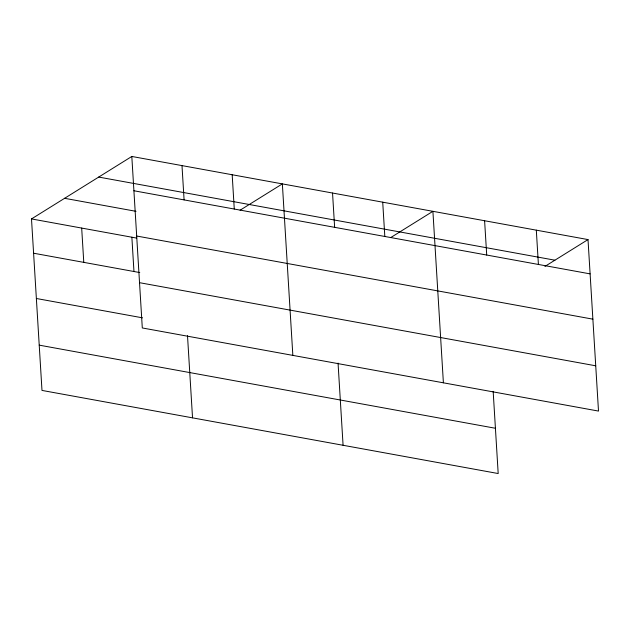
<?xml version="1.0" encoding="UTF-8"?>
<svg xmlns="http://www.w3.org/2000/svg" width="630" height="630" viewBox="0 0 630 630"><rect width="100%" height="100%" fill="white"/><g stroke="black" fill="none" stroke-linecap="round" stroke-linejoin="round"><path stroke-width="0.94" d="M493.164 391.34L498.188 473.54L41.989 390.419L31.5 218.925L131.812 156.46L588.01 239.581L598.5 411.075L142.301 327.954L131.812 156.46M240.101 210.2L282.358 183.889L292.848 355.383M390.647 237.628L432.904 211.318L443.394 382.812M544.926 266.411L588.01 239.581M98.705 177.069L554.912 260.198M133.906 190.756L590.105 273.877M64.599 198.308L136.017 211.326M136.678 236.03L592.877 319.158M31.5 218.925L136.686 238.093M33.595 253.221L139.75 272.562M139.529 282.681L595.728 365.802M36.367 298.494L142.522 317.835M39.217 345.145L495.424 428.266M536.311 230.163L538.406 264.458M484.604 220.744L486.706 255.04M382.717 202.175L384.82 236.47M332.538 193.032L334.64 227.328M338.05 363.077L343.082 445.276M232.179 174.746L234.273 209.042M181.991 165.603L184.094 199.899M187.504 335.648L192.536 417.848M131.867 237.211L133.962 271.506M81.679 228.068L83.782 262.363"/></g></svg>
